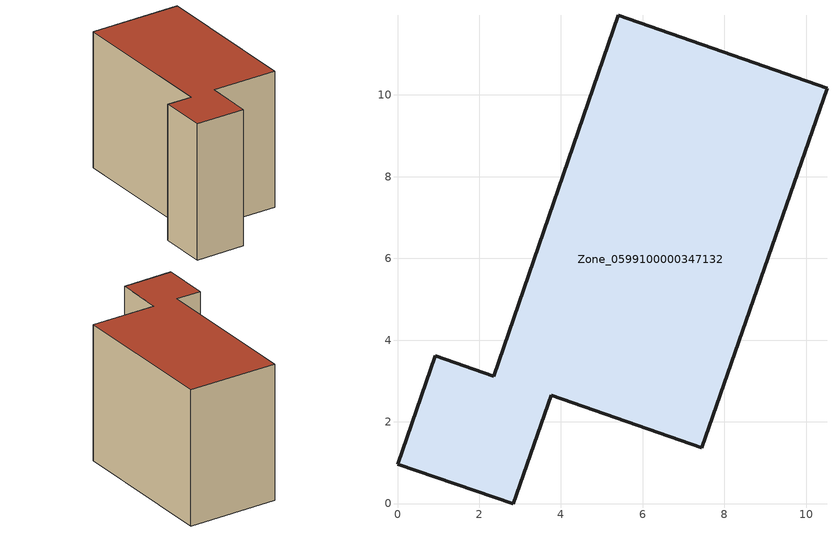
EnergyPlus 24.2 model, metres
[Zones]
Zone_0599100000347132
 floor ground (C_G): 2.83,0 0,0.96 0.92,3.61 2.35,3.11 5.4,11.95 10.51,10.17 7.45,1.36 3.76,2.65 z0
 wall outside (C_F): 0,0.96 2.83,0 3.76,2.65 7.45,1.36 10.51,10.17 5.4,11.95 2.35,3.11 0.92,3.61 0,0.96 z0:8.16
 roof outside (C_R): 7.45,1.36 10.51,10.17 5.4,11.95 2.35,3.11 0.92,3.61 0,0.96 2.83,0 3.76,2.65 z8.16
[BUILDING]
Pand.0599100000347132: North Axis=0; Terrain=City; Loads Convergence Tolerance Value=0.04; Temperature Convergence Tolerance Value=0.4; Solar Distribution=FullExterior; Maximum Number of Warmup Days=25; Minimum Number of Warmup Days=1
[Site:Location]
Rotterdam.The.Hague.AP_ZH_NLD Design_Conditions: Latitude=51.96; Longitude=4.45; Time Zone=1; Elevation=-4.5
[SITE:GROUNDTEMPERATURE:BUILDINGSURFACE]
18, 18, 18, 18, 18, 18, 18, 18, 18, 18, 18, 18
[MATERIAL] Thermal Absorptance=0.9; Solar Absorptance=0.7; Visible Absorptance=0.7
Name | Roughness | Thickness | Conductivity | Density | Specific Heat
G.TI.1992-2005 | MediumSmooth | 0.15 | 0.06 | 540 | 1210
F.TI.1992-2005 | Rough | 0.3 | 0.12 | 1920 | 840
R.TI.1992-2005 | MediumRough | 0.2 | 0.08 | 1500 | 1000
[CONSTRUCTION]
C_G: G.TI.1992-2005
C_F: F.TI.1992-2005
C_R: R.TI.1992-2005
[ZONE]
Zone_0599100000347132: Type=1; Multiplier=1; Ceiling Height=Autocalculate; Volume=Autocalculate; Floor Area=autocalculate; Part of Total Floor Area=Yes
[ZONEINFILTRATION:DESIGNFLOWRATE]
Infil_Zone_0599100000347132: Zone or ZoneList or Space or SpaceList=Zone_0599100000347132; Schedule=AlwaysOn; Design Flow Rate Calculation Method=Flow/Area; Flow Rate per Floor Area=0.0015; Constant Term Coefficient=1; Temperature Term Coefficient=0; Velocity Term Coefficient=0; Velocity Squared Term Coefficient=0
[HVACTEMPLATE:ZONE:IDEALLOADSAIRSYSTEM]
Zone_0599100000347132: Maximum Heating Supply Air Temperature=50; Minimum Cooling Supply Air Temperature=13; Maximum Heating Supply Air Humidity Ratio=0.0156; Minimum Cooling Supply Air Humidity Ratio=0.0077; Heating Limit=NoLimit; Cooling Limit=NoLimit; Dehumidification Control Type=ConstantSensibleHeatRatio; Cooling Sensible Heat Ratio=0.7; Dehumidification Setpoint=60; Humidification Control Type=None; Humidification Setpoint=30; Outdoor Air Method=None; Outdoor Air Flow Rate per Person=0.00944; Outdoor Air Flow Rate per Zone Floor Area=0; Outdoor Air Flow Rate per Zone=0; Demand Controlled Ventilation Type=None; Outdoor Air Economizer Type=NoEconomizer; Heat Recovery Type=None; Sensible Heat Recovery Effectiveness=0.7; Latent Heat Recovery Effectiveness=0.65
[ZONECONTROL:THERMOSTAT]
ThermostatControl_Zone_0599100000347132: Zone or ZoneList=Zone_0599100000347132; Control Type Schedule=DualSetpointControlType; Control 1=Thermostat_Zone_0599100000347132; Temperature Difference Between Cutout And Setpoint=0
[THERMOSTATSETPOINT:DUALSETPOINT]
Thermostat_Zone_0599100000347132: Heating Setpoint Temperature Schedule=HeatingSetpoint_Zone_0599100000347132; Cooling Setpoint Temperature Schedule=CoolingSetpoint_Zone_0599100000347132
[SCHEDULE:COMPACT]
HeatingSetpoint_Zone_0599100000347132: Through: 12/31, For: AllDays, Until: 24:00, 21
CoolingSetpoint_Zone_0599100000347132: Through: 12/31, For: AllDays, Until: 24:00, 24
DualSetpointControlType: Through: 12/31, For: AllDays, Until: 24:00, 4
AlwaysOn: Through: 12/31, For: AllDays, Until: 24:00, 1
